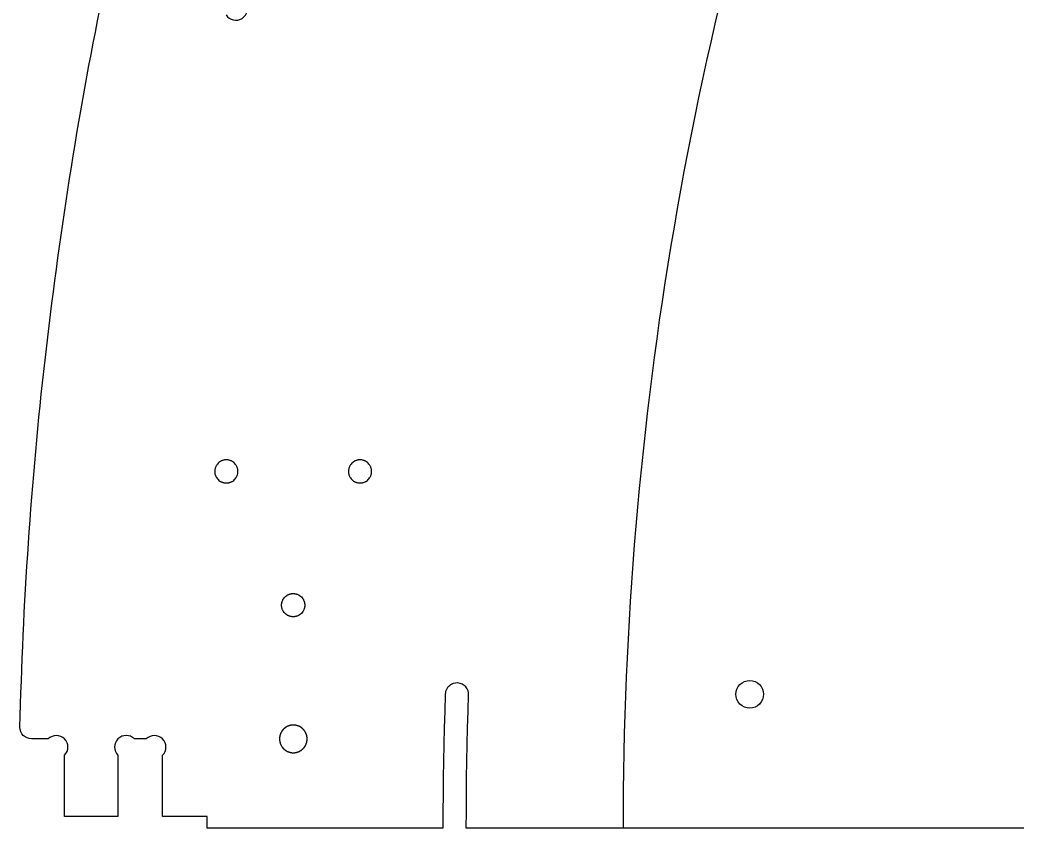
# Model space of a CAD drawing. Extents: x 2 to 157, y -41 to 47.
# Drawn here: x 1.72 to 12.91, y 0.61 to 9.67 of the extents above; entities that cross this region are included whole.
import ezdxf

# ---------------------------------------------------------------- set-up
doc = ezdxf.new("R2010")
doc.units = 0
doc.layers.add('CENTER_DOOR_OPTION', color=30, linetype='CONTINUOUS')
doc.layers.add('SOLID_ENDWALL', color=18, linetype='CONTINUOUS')

msp = doc.modelspace()

# ---------------------------------------------------------------- linework, layer by layer
at = {"layer": 'CENTER_DOOR_OPTION'}
for points in [[(4.033, 9.732, 1), (4.253, 9.871)], [(4.033, 9.732, 1), (4.253, 9.871)], [(9.565, 9.836), (9.517, 9.63), (9.47, 9.424), (9.424, 9.218), (9.379, 9.011), (9.335, 8.804), (9.292, 8.597), (9.25, 8.39), (9.21, 8.183), (9.17, 7.975), (9.132, 7.767), (9.095, 7.559), (9.059, 7.351), (9.024, 7.143), (8.99, 6.934), (8.957, 6.726), (8.925, 6.517), (8.894, 6.307), (8.865, 6.098), (8.836, 5.889), (8.809, 5.679), (8.783, 5.469), (8.758, 5.259), (8.734, 5.049), (8.711, 4.839), (8.689, 4.629), (8.668, 4.418), (8.649, 4.208), (8.63, 3.997), (8.613, 3.786), (8.597, 3.575), (8.581, 3.364), (8.567, 3.153), (8.555, 2.941), (8.543, 2.73), (8.532, 2.518), (8.523, 2.307), (8.514, 2.095), (8.507, 1.883), (8.501, 1.671), (8.496, 1.459), (8.492, 1.247), (8.489, 1.035), (8.487, 0.823), (8.487, 0.611), (6.728, 0.611), (6.729, 0.798), (6.73, 0.986), (6.732, 1.173), (6.735, 1.36), (6.739, 1.547), (6.743, 1.734), (6.749, 1.921), (6.755, 2.108), (6.755, 2.117), (6.754, 2.125), (6.753, 2.133), (6.751, 2.141), (6.749, 2.149), (6.746, 2.157), (6.742, 2.165), (6.737, 2.173, 0.414214), (6.559, 2.221), (6.551, 2.216), (6.544, 2.211), (6.537, 2.206), (6.531, 2.2), (6.525, 2.193), (6.519, 2.187), (6.515, 2.18), (6.51, 2.172), (6.506, 2.165), (6.503, 2.157), (6.5, 2.149), (6.497, 2.141), (6.496, 2.133), (6.494, 2.125), (6.493, 2.116), (6.493, 2.108), (6.487, 1.921), (6.481, 1.734), (6.477, 1.547), (6.473, 1.36), (6.47, 1.173), (6.468, 0.986), (6.467, 0.798), (6.467, 0.611), (3.821, 0.611), (3.821, 0.741), (3.321, 0.741), (3.321, 1.427, 1), (3.138, 1.611), (3.005, 1.611, 1), (2.821, 1.427), (2.821, 0.741), (2.221, 0.741), (2.221, 1.427, 1), (2.038, 1.611), (1.851, 1.611, -0.414214), (1.721, 1.741), (1.725, 1.87), (1.728, 1.999), (1.732, 2.129), (1.737, 2.258), (1.741, 2.387), (1.746, 2.517), (1.752, 2.646), (1.758, 2.775), (1.764, 2.904), (1.77, 3.033), (1.777, 3.162), (1.784, 3.291), (1.792, 3.42), (1.8, 3.549), (1.808, 3.678), (1.817, 3.806), (1.826, 3.935), (1.835, 4.064), (1.845, 4.192), (1.855, 4.321), (1.865, 4.449), (1.876, 4.578), (1.887, 4.706), (1.899, 4.835), (1.91, 4.963), (1.923, 5.091), (1.935, 5.219), (1.948, 5.348), (1.961, 5.476), (1.975, 5.604), (1.989, 5.732), (2.003, 5.859), (2.018, 5.987), (2.033, 6.115), (2.048, 6.243), (2.063, 6.37), (2.079, 6.498), (2.096, 6.626), (2.113, 6.753), (2.13, 6.88), (2.147, 7.008), (2.165, 7.135), (2.183, 7.262), (2.201, 7.389), (2.22, 7.516), (2.239, 7.643), (2.259, 7.77), (2.278, 7.897), (2.299, 8.024), (2.319, 8.151), (2.34, 8.277), (2.361, 8.404), (2.383, 8.53), (2.405, 8.657), (2.427, 8.783), (2.45, 8.909), (2.472, 9.036), (2.496, 9.162), (2.519, 9.288), (2.543, 9.414), (2.568, 9.539), (2.592, 9.665), (2.617, 9.791)], [(9.565, 9.836), (9.517, 9.63), (9.47, 9.424), (9.424, 9.218), (9.379, 9.011), (9.335, 8.804), (9.292, 8.597), (9.25, 8.39), (9.21, 8.183), (9.17, 7.975), (9.132, 7.767), (9.095, 7.559), (9.059, 7.351), (9.024, 7.143), (8.99, 6.934), (8.957, 6.726), (8.925, 6.517), (8.894, 6.307), (8.865, 6.098), (8.836, 5.889), (8.809, 5.679), (8.783, 5.469), (8.758, 5.259), (8.734, 5.049), (8.711, 4.839), (8.689, 4.629), (8.668, 4.418), (8.649, 4.208), (8.63, 3.997), (8.613, 3.786), (8.597, 3.575), (8.581, 3.364), (8.567, 3.153), (8.555, 2.941), (8.543, 2.73), (8.532, 2.518), (8.523, 2.307), (8.514, 2.095), (8.507, 1.883), (8.501, 1.671), (8.496, 1.459), (8.492, 1.247), (8.489, 1.035), (8.487, 0.823), (8.487, 0.611), (6.728, 0.611), (6.729, 0.798), (6.73, 0.986), (6.732, 1.173), (6.735, 1.36), (6.739, 1.547), (6.743, 1.734), (6.749, 1.921), (6.755, 2.108), (6.755, 2.117), (6.754, 2.125), (6.753, 2.133), (6.751, 2.141), (6.749, 2.149), (6.746, 2.157), (6.742, 2.165), (6.737, 2.173, 0.414214), (6.559, 2.221), (6.551, 2.216), (6.544, 2.211), (6.537, 2.206), (6.531, 2.2), (6.525, 2.193), (6.519, 2.187), (6.515, 2.18), (6.51, 2.172), (6.506, 2.165), (6.503, 2.157), (6.5, 2.149), (6.497, 2.141), (6.496, 2.133), (6.494, 2.125), (6.493, 2.116), (6.493, 2.108), (6.487, 1.921), (6.481, 1.734), (6.477, 1.547), (6.473, 1.36), (6.47, 1.173), (6.468, 0.986), (6.467, 0.798), (6.467, 0.611), (3.821, 0.611), (3.821, 0.741), (3.321, 0.741), (3.321, 1.427, 1), (3.138, 1.611), (3.005, 1.611, 1), (2.821, 1.427), (2.821, 0.741), (2.221, 0.741), (2.221, 1.427, 1), (2.038, 1.611), (1.851, 1.611, -0.414214), (1.721, 1.741), (1.725, 1.87), (1.728, 1.999), (1.732, 2.129), (1.737, 2.258), (1.741, 2.387), (1.746, 2.517), (1.752, 2.646), (1.758, 2.775), (1.764, 2.904), (1.77, 3.033), (1.777, 3.162), (1.784, 3.291), (1.792, 3.42), (1.8, 3.549), (1.808, 3.678), (1.817, 3.806), (1.826, 3.935), (1.835, 4.064), (1.845, 4.192), (1.855, 4.321), (1.865, 4.449), (1.876, 4.578), (1.887, 4.706), (1.899, 4.835), (1.91, 4.963), (1.923, 5.091), (1.935, 5.219), (1.948, 5.348), (1.961, 5.476), (1.975, 5.604), (1.989, 5.732), (2.003, 5.859), (2.018, 5.987), (2.033, 6.115), (2.048, 6.243), (2.063, 6.37), (2.079, 6.498), (2.096, 6.626), (2.113, 6.753), (2.13, 6.88), (2.147, 7.008), (2.165, 7.135), (2.183, 7.262), (2.201, 7.389), (2.22, 7.516), (2.239, 7.643), (2.259, 7.77), (2.278, 7.897), (2.299, 8.024), (2.319, 8.151), (2.34, 8.277), (2.361, 8.404), (2.383, 8.53), (2.405, 8.657), (2.427, 8.783), (2.45, 8.909), (2.472, 9.036), (2.496, 9.162), (2.519, 9.288), (2.543, 9.414), (2.568, 9.539), (2.592, 9.665), (2.617, 9.791)]]:
    msp.add_lwpolyline(points, format="xyb", dxfattribs=at)
for points in [[(3.906, 4.611), (3.907, 4.604), (3.907, 4.597), (3.908, 4.591), (3.909, 4.584), (3.911, 4.578), (3.912, 4.572), (3.914, 4.566), (3.917, 4.56), (3.919, 4.554), (3.922, 4.549), (3.925, 4.543), (3.929, 4.538), (3.936, 4.528), (3.945, 4.519), (3.954, 4.51), (3.964, 4.503), (3.969, 4.499), (3.974, 4.496), (3.98, 4.493), (3.986, 4.491), (3.992, 4.489), (3.998, 4.486), (4.004, 4.485), (4.01, 4.483), (4.017, 4.482), (4.023, 4.481), (4.03, 4.481), (4.036, 4.481), (4.043, 4.481), (4.05, 4.481), (4.056, 4.482), (4.063, 4.483), (4.069, 4.485), (4.075, 4.486), (4.081, 4.489), (4.087, 4.491), (4.093, 4.493), (4.098, 4.496), (4.104, 4.499), (4.109, 4.503), (4.119, 4.51), (4.128, 4.519), (4.137, 4.528), (4.144, 4.538), (4.148, 4.543), (4.151, 4.549), (4.154, 4.554), (4.156, 4.56), (4.159, 4.566), (4.161, 4.572), (4.162, 4.578), (4.164, 4.584), (4.165, 4.591), (4.166, 4.597), (4.166, 4.604), (4.166, 4.611), (4.166, 4.617), (4.166, 4.624), (4.165, 4.63), (4.164, 4.637), (4.162, 4.643), (4.161, 4.649), (4.159, 4.655), (4.156, 4.661), (4.154, 4.667), (4.151, 4.673), (4.148, 4.678), (4.144, 4.683), (4.137, 4.693), (4.128, 4.703), (4.119, 4.711), (4.109, 4.718), (4.104, 4.722), (4.098, 4.725), (4.093, 4.728), (4.087, 4.73), (4.081, 4.733), (4.075, 4.735), (4.069, 4.737), (4.063, 4.738), (4.056, 4.739), (4.05, 4.74), (4.043, 4.74), (4.036, 4.741), (4.03, 4.74), (4.023, 4.74), (4.017, 4.739), (4.01, 4.738), (4.004, 4.737), (3.998, 4.735), (3.992, 4.733), (3.986, 4.73), (3.98, 4.728), (3.974, 4.725), (3.969, 4.722), (3.964, 4.718), (3.954, 4.711), (3.945, 4.703), (3.936, 4.693), (3.929, 4.683), (3.925, 4.678), (3.922, 4.673), (3.919, 4.667), (3.917, 4.661), (3.914, 4.655), (3.912, 4.649), (3.911, 4.643), (3.909, 4.637), (3.908, 4.63), (3.907, 4.624), (3.907, 4.617)], [(5.406, 4.611), (5.407, 4.604), (5.407, 4.597), (5.408, 4.591), (5.409, 4.584), (5.411, 4.578), (5.412, 4.572), (5.414, 4.566), (5.417, 4.56), (5.419, 4.554), (5.422, 4.549), (5.425, 4.543), (5.429, 4.538), (5.436, 4.528), (5.445, 4.519), (5.454, 4.51), (5.464, 4.503), (5.469, 4.499), (5.474, 4.496), (5.48, 4.493), (5.486, 4.491), (5.492, 4.489), (5.498, 4.486), (5.504, 4.485), (5.51, 4.483), (5.517, 4.482), (5.523, 4.481), (5.53, 4.481), (5.536, 4.481), (5.543, 4.481), (5.55, 4.481), (5.556, 4.482), (5.563, 4.483), (5.569, 4.485), (5.575, 4.486), (5.581, 4.489), (5.587, 4.491), (5.593, 4.493), (5.598, 4.496), (5.604, 4.499), (5.609, 4.503), (5.619, 4.51), (5.628, 4.519), (5.637, 4.528), (5.644, 4.538), (5.648, 4.543), (5.651, 4.549), (5.654, 4.554), (5.656, 4.56), (5.659, 4.566), (5.661, 4.572), (5.662, 4.578), (5.664, 4.584), (5.665, 4.591), (5.666, 4.597), (5.666, 4.604), (5.666, 4.611), (5.666, 4.617), (5.666, 4.624), (5.665, 4.63), (5.664, 4.637), (5.662, 4.643), (5.661, 4.649), (5.659, 4.655), (5.656, 4.661), (5.654, 4.667), (5.651, 4.673), (5.648, 4.678), (5.644, 4.683), (5.637, 4.693), (5.628, 4.703), (5.619, 4.711), (5.609, 4.718), (5.604, 4.722), (5.598, 4.725), (5.593, 4.728), (5.587, 4.73), (5.581, 4.733), (5.575, 4.735), (5.569, 4.737), (5.563, 4.738), (5.556, 4.739), (5.55, 4.74), (5.543, 4.74), (5.536, 4.741), (5.53, 4.74), (5.523, 4.74), (5.517, 4.739), (5.51, 4.738), (5.504, 4.737), (5.498, 4.735), (5.492, 4.733), (5.486, 4.73), (5.48, 4.728), (5.474, 4.725), (5.469, 4.722), (5.464, 4.718), (5.454, 4.711), (5.445, 4.703), (5.436, 4.693), (5.429, 4.683), (5.425, 4.678), (5.422, 4.673), (5.419, 4.667), (5.417, 4.661), (5.414, 4.655), (5.412, 4.649), (5.411, 4.643), (5.409, 4.637), (5.408, 4.63), (5.407, 4.624), (5.407, 4.617)], [(4.656, 3.111), (4.657, 3.117), (4.657, 3.124), (4.658, 3.13), (4.659, 3.137), (4.661, 3.143), (4.662, 3.149), (4.664, 3.155), (4.667, 3.161), (4.669, 3.167), (4.672, 3.173), (4.675, 3.178), (4.679, 3.183), (4.686, 3.193), (4.695, 3.203), (4.704, 3.211), (4.714, 3.218), (4.719, 3.222), (4.724, 3.225), (4.73, 3.228), (4.736, 3.23), (4.742, 3.233), (4.748, 3.235), (4.754, 3.237), (4.76, 3.238), (4.767, 3.239), (4.773, 3.24), (4.78, 3.24), (4.786, 3.241), (4.793, 3.24), (4.8, 3.24), (4.806, 3.239), (4.813, 3.238), (4.819, 3.237), (4.825, 3.235), (4.831, 3.233), (4.837, 3.23), (4.843, 3.228), (4.848, 3.225), (4.854, 3.222), (4.859, 3.218), (4.869, 3.211), (4.878, 3.203), (4.887, 3.193), (4.894, 3.183), (4.898, 3.178), (4.901, 3.173), (4.904, 3.167), (4.906, 3.161), (4.909, 3.155), (4.911, 3.149), (4.912, 3.143), (4.914, 3.137), (4.915, 3.13), (4.916, 3.124), (4.916, 3.117), (4.916, 3.111), (4.916, 3.104), (4.916, 3.097), (4.915, 3.091), (4.914, 3.084), (4.912, 3.078), (4.911, 3.072), (4.909, 3.066), (4.906, 3.06), (4.904, 3.054), (4.901, 3.049), (4.898, 3.043), (4.894, 3.038), (4.887, 3.028), (4.878, 3.019), (4.869, 3.01), (4.859, 3.003), (4.854, 2.999), (4.848, 2.996), (4.843, 2.993), (4.837, 2.991), (4.831, 2.989), (4.825, 2.986), (4.819, 2.985), (4.813, 2.983), (4.806, 2.982), (4.8, 2.981), (4.793, 2.981), (4.786, 2.981), (4.78, 2.981), (4.773, 2.981), (4.767, 2.982), (4.76, 2.983), (4.754, 2.985), (4.748, 2.986), (4.742, 2.989), (4.736, 2.991), (4.73, 2.993), (4.724, 2.996), (4.719, 2.999), (4.714, 3.003), (4.704, 3.01), (4.695, 3.019), (4.686, 3.028), (4.679, 3.038), (4.675, 3.043), (4.672, 3.049), (4.669, 3.054), (4.667, 3.06), (4.664, 3.066), (4.662, 3.072), (4.661, 3.078), (4.659, 3.084), (4.658, 3.091), (4.657, 3.097), (4.657, 3.104)], [(4.788, 1.456), (4.79, 1.456), (4.791, 1.456), (4.793, 1.456), (4.795, 1.456), (4.797, 1.456), (4.798, 1.456), (4.8, 1.456), (4.802, 1.456), (4.804, 1.456), (4.806, 1.457), (4.807, 1.457), (4.809, 1.457), (4.811, 1.457), (4.813, 1.458), (4.814, 1.458), (4.816, 1.458), (4.818, 1.459), (4.82, 1.459), (4.822, 1.459), (4.823, 1.46), (4.825, 1.46), (4.827, 1.461), (4.829, 1.461), (4.831, 1.462), (4.832, 1.462), (4.834, 1.463), (4.836, 1.463), (4.838, 1.464), (4.84, 1.465), (4.842, 1.465), (4.843, 1.466), (4.845, 1.467), (4.847, 1.467), (4.849, 1.468), (4.85, 1.469), (4.852, 1.47), (4.854, 1.47), (4.855, 1.471), (4.856, 1.471), (4.857, 1.472), (4.857, 1.472), (4.858, 1.473), (4.859, 1.473), (4.86, 1.473), (4.861, 1.474), (4.862, 1.474), (4.863, 1.475), (4.864, 1.475), (4.864, 1.476), (4.865, 1.476), (4.866, 1.477), (4.867, 1.477), (4.868, 1.478), (4.869, 1.478), (4.87, 1.479), (4.87, 1.479), (4.871, 1.48), (4.872, 1.48), (4.873, 1.481), (4.874, 1.482), (4.875, 1.482), (4.875, 1.483), (4.876, 1.483), (4.877, 1.484), (4.878, 1.484), (4.879, 1.485), (4.879, 1.485), (4.88, 1.486), (4.881, 1.487), (4.882, 1.487), (4.883, 1.488), (4.883, 1.488), (4.884, 1.489), (4.885, 1.49), (4.886, 1.49), (4.887, 1.491), (4.887, 1.492), (4.888, 1.492), (4.889, 1.493), (4.89, 1.494), (4.89, 1.494), (4.891, 1.495), (4.892, 1.496), (4.893, 1.496), (4.893, 1.497), (4.894, 1.498), (4.895, 1.498), (4.895, 1.499), (4.896, 1.5), (4.897, 1.5), (4.898, 1.501), (4.898, 1.502), (4.899, 1.503), (4.9, 1.503), (4.9, 1.504), (4.901, 1.505), (4.902, 1.505), (4.902, 1.506), (4.903, 1.507), (4.904, 1.508), (4.904, 1.508), (4.905, 1.509), (4.906, 1.51), (4.906, 1.511), (4.907, 1.511), (4.908, 1.512), (4.908, 1.513), (4.909, 1.514), (4.91, 1.515), (4.91, 1.515), (4.911, 1.516), (4.911, 1.517), (4.912, 1.518), (4.913, 1.519), (4.913, 1.519), (4.914, 1.52), (4.914, 1.521), (4.915, 1.522), (4.916, 1.523), (4.916, 1.523), (4.917, 1.524), (4.917, 1.525), (4.918, 1.526), (4.918, 1.527), (4.919, 1.528), (4.919, 1.528), (4.92, 1.529), (4.92, 1.53), (4.921, 1.531), (4.921, 1.532), (4.922, 1.533), (4.922, 1.533), (4.923, 1.534), (4.923, 1.535), (4.924, 1.536), (4.924, 1.537), (4.925, 1.538), (4.925, 1.539), (4.926, 1.54), (4.926, 1.54), (4.927, 1.541), (4.927, 1.542), (4.927, 1.543), (4.928, 1.544), (4.928, 1.545), (4.929, 1.547), (4.93, 1.548), (4.931, 1.55), (4.931, 1.552), (4.932, 1.554), (4.933, 1.555), (4.934, 1.557), (4.934, 1.559), (4.935, 1.561), (4.935, 1.563), (4.936, 1.564), (4.937, 1.566), (4.937, 1.568), (4.938, 1.57), (4.938, 1.572), (4.938, 1.573), (4.939, 1.575), (4.939, 1.577), (4.94, 1.579), (4.94, 1.581), (4.94, 1.582), (4.941, 1.584), (4.941, 1.586), (4.941, 1.588), (4.942, 1.59), (4.942, 1.591), (4.942, 1.593), (4.942, 1.595), (4.942, 1.597), (4.943, 1.599), (4.943, 1.6), (4.943, 1.602), (4.943, 1.604), (4.943, 1.606), (4.943, 1.607), (4.943, 1.609), (4.943, 1.611), (4.943, 1.612), (4.943, 1.614), (4.943, 1.616), (4.943, 1.618), (4.943, 1.619), (4.943, 1.621), (4.943, 1.623), (4.942, 1.625), (4.942, 1.626), (4.942, 1.628), (4.942, 1.63), (4.942, 1.632), (4.941, 1.634), (4.941, 1.635), (4.941, 1.637), (4.94, 1.639), (4.94, 1.641), (4.94, 1.643), (4.939, 1.644), (4.939, 1.646), (4.938, 1.648), (4.938, 1.65), (4.938, 1.652), (4.937, 1.653), (4.937, 1.655), (4.936, 1.657), (4.935, 1.659), (4.935, 1.661), (4.934, 1.662), (4.934, 1.664), (4.933, 1.666), (4.932, 1.668), (4.931, 1.67), (4.931, 1.671), (4.93, 1.673), (4.929, 1.675), (4.928, 1.677), (4.928, 1.678), (4.927, 1.678), (4.927, 1.679), (4.927, 1.68), (4.926, 1.681), (4.926, 1.682), (4.925, 1.683), (4.925, 1.684), (4.924, 1.684), (4.924, 1.685), (4.923, 1.686), (4.923, 1.687), (4.922, 1.688), (4.922, 1.689), (4.921, 1.69), (4.921, 1.69), (4.92, 1.691), (4.92, 1.692), (4.919, 1.693), (4.919, 1.694), (4.918, 1.695), (4.918, 1.696), (4.917, 1.696), (4.917, 1.697), (4.916, 1.698), (4.916, 1.699), (4.915, 1.7), (4.914, 1.7), (4.914, 1.701), (4.913, 1.702), (4.913, 1.703), (4.912, 1.704), (4.911, 1.704), (4.911, 1.705), (4.91, 1.706), (4.91, 1.707), (4.909, 1.708), (4.908, 1.708), (4.908, 1.709), (4.907, 1.71), (4.906, 1.711), (4.906, 1.711), (4.905, 1.712), (4.904, 1.713), (4.904, 1.714), (4.903, 1.714), (4.902, 1.715), (4.902, 1.716), (4.901, 1.717), (4.9, 1.717), (4.9, 1.718), (4.899, 1.719), (4.898, 1.72), (4.898, 1.72), (4.897, 1.721), (4.896, 1.722), (4.895, 1.722), (4.895, 1.723), (4.894, 1.724), (4.893, 1.724), (4.893, 1.725), (4.892, 1.726), (4.891, 1.726), (4.89, 1.727), (4.89, 1.728), (4.889, 1.728), (4.888, 1.729), (4.887, 1.73), (4.887, 1.73), (4.886, 1.731), (4.885, 1.732), (4.884, 1.732), (4.883, 1.733), (4.883, 1.734), (4.882, 1.734), (4.881, 1.735), (4.88, 1.735), (4.879, 1.736), (4.879, 1.736), (4.878, 1.737), (4.877, 1.738), (4.876, 1.738), (4.875, 1.739), (4.875, 1.739), (4.874, 1.74), (4.873, 1.74), (4.872, 1.741), (4.871, 1.742), (4.87, 1.742), (4.87, 1.743), (4.869, 1.743), (4.868, 1.744), (4.867, 1.744), (4.866, 1.745), (4.865, 1.745), (4.864, 1.746), (4.864, 1.746), (4.863, 1.747), (4.862, 1.747), (4.861, 1.747), (4.86, 1.748), (4.859, 1.748), (4.858, 1.749), (4.857, 1.749), (4.857, 1.75), (4.856, 1.75), (4.855, 1.751), (4.854, 1.751), (4.852, 1.752), (4.85, 1.753), (4.849, 1.753), (4.847, 1.754), (4.845, 1.755), (4.843, 1.756), (4.842, 1.756), (4.84, 1.757), (4.838, 1.757), (4.836, 1.758), (4.834, 1.759), (4.832, 1.759), (4.831, 1.76), (4.829, 1.76), (4.827, 1.761), (4.825, 1.761), (4.823, 1.762), (4.822, 1.762), (4.82, 1.762), (4.818, 1.763), (4.816, 1.763), (4.814, 1.763), (4.813, 1.764), (4.811, 1.764), (4.809, 1.764), (4.807, 1.765), (4.806, 1.765), (4.804, 1.765), (4.802, 1.765), (4.8, 1.765), (4.798, 1.765), (4.797, 1.765), (4.795, 1.766), (4.793, 1.766), (4.791, 1.766), (4.79, 1.766), (4.788, 1.766), (4.786, 1.766), (4.785, 1.766), (4.783, 1.766), (4.781, 1.766), (4.779, 1.765), (4.778, 1.765), (4.776, 1.765), (4.774, 1.765), (4.772, 1.765), (4.771, 1.765), (4.769, 1.765), (4.767, 1.764), (4.765, 1.764), (4.763, 1.764), (4.762, 1.763), (4.76, 1.763), (4.758, 1.763), (4.756, 1.762), (4.754, 1.762), (4.753, 1.762), (4.751, 1.761), (4.749, 1.761), (4.747, 1.76), (4.745, 1.76), (4.744, 1.759), (4.742, 1.759), (4.74, 1.758), (4.738, 1.757), (4.736, 1.757), (4.735, 1.756), (4.733, 1.756), (4.731, 1.755), (4.729, 1.754), (4.727, 1.753), (4.726, 1.753), (4.724, 1.752), (4.722, 1.751), (4.721, 1.751), (4.72, 1.75), (4.719, 1.75), (4.719, 1.749), (4.718, 1.749), (4.717, 1.748), (4.716, 1.748), (4.715, 1.747), (4.714, 1.747), (4.713, 1.747), (4.713, 1.746), (4.712, 1.746), (4.711, 1.745), (4.71, 1.745), (4.709, 1.744), (4.708, 1.744), (4.707, 1.743), (4.707, 1.743), (4.706, 1.742), (4.705, 1.742), (4.704, 1.741), (4.703, 1.74), (4.702, 1.74), (4.702, 1.739), (4.701, 1.739), (4.7, 1.738), (4.699, 1.738), (4.698, 1.737), (4.697, 1.736), (4.697, 1.736), (4.696, 1.735), (4.695, 1.735), (4.694, 1.734), (4.693, 1.734), (4.693, 1.733), (4.692, 1.732), (4.691, 1.732), (4.69, 1.731), (4.69, 1.73), (4.689, 1.73), (4.688, 1.729), (4.687, 1.728), (4.686, 1.728), (4.686, 1.727), (4.685, 1.726), (4.684, 1.726), (4.684, 1.725), (4.683, 1.724), (4.682, 1.724), (4.681, 1.723), (4.681, 1.722), (4.68, 1.722), (4.679, 1.721), (4.678, 1.72), (4.678, 1.72), (4.677, 1.719), (4.676, 1.718), (4.676, 1.717), (4.675, 1.717), (4.674, 1.716), (4.674, 1.715), (4.673, 1.714), (4.672, 1.714), (4.672, 1.713), (4.671, 1.712), (4.67, 1.711), (4.67, 1.711), (4.669, 1.71), (4.668, 1.709), (4.668, 1.708), (4.667, 1.708), (4.666, 1.707), (4.666, 1.706), (4.665, 1.705), (4.665, 1.704), (4.664, 1.704), (4.663, 1.703), (4.663, 1.702), (4.662, 1.701), (4.662, 1.7), (4.661, 1.7), (4.661, 1.699), (4.66, 1.698), (4.659, 1.697), (4.659, 1.696), (4.658, 1.696), (4.658, 1.695), (4.657, 1.694), (4.657, 1.693), (4.656, 1.692), (4.656, 1.691), (4.655, 1.69), (4.655, 1.69), (4.654, 1.689), (4.654, 1.688), (4.653, 1.687), (4.653, 1.686), (4.652, 1.685), (4.652, 1.684), (4.651, 1.684), (4.651, 1.683), (4.65, 1.682), (4.65, 1.681), (4.649, 1.68), (4.649, 1.679), (4.649, 1.678), (4.648, 1.678), (4.648, 1.677), (4.647, 1.675), (4.646, 1.673), (4.645, 1.671), (4.645, 1.67), (4.644, 1.668), (4.643, 1.666), (4.643, 1.664), (4.642, 1.662), (4.641, 1.661), (4.641, 1.659), (4.64, 1.657), (4.64, 1.655), (4.639, 1.653), (4.639, 1.652), (4.638, 1.65), (4.638, 1.648), (4.637, 1.646), (4.637, 1.644), (4.636, 1.643), (4.636, 1.641), (4.636, 1.639), (4.635, 1.637), (4.635, 1.635), (4.635, 1.634), (4.634, 1.632), (4.634, 1.63), (4.634, 1.628), (4.634, 1.626), (4.634, 1.625), (4.634, 1.623), (4.633, 1.621), (4.633, 1.619), (4.633, 1.618), (4.633, 1.616), (4.633, 1.614), (4.633, 1.612), (4.633, 1.611), (4.633, 1.609), (4.633, 1.607), (4.633, 1.606), (4.633, 1.604), (4.633, 1.602), (4.633, 1.6), (4.634, 1.599), (4.634, 1.597), (4.634, 1.595), (4.634, 1.593), (4.634, 1.591), (4.634, 1.59), (4.635, 1.588), (4.635, 1.586), (4.635, 1.584), (4.636, 1.582), (4.636, 1.581), (4.636, 1.579), (4.637, 1.577), (4.637, 1.575), (4.638, 1.573), (4.638, 1.572), (4.639, 1.57), (4.639, 1.568), (4.64, 1.566), (4.64, 1.564), (4.641, 1.563), (4.641, 1.561), (4.642, 1.559), (4.643, 1.557), (4.643, 1.555), (4.644, 1.554), (4.645, 1.552), (4.645, 1.55), (4.646, 1.548), (4.647, 1.547), (4.648, 1.545), (4.648, 1.544), (4.649, 1.543), (4.649, 1.542), (4.649, 1.541), (4.65, 1.54), (4.65, 1.54), (4.651, 1.539), (4.651, 1.538), (4.652, 1.537), (4.652, 1.536), (4.653, 1.535), (4.653, 1.534), (4.654, 1.533), (4.654, 1.533), (4.655, 1.532), (4.655, 1.531), (4.656, 1.53), (4.656, 1.529), (4.657, 1.528), (4.657, 1.528), (4.658, 1.527), (4.658, 1.526), (4.659, 1.525), (4.659, 1.524), (4.66, 1.523), (4.661, 1.523), (4.661, 1.522), (4.662, 1.521), (4.662, 1.52), (4.663, 1.519), (4.663, 1.519), (4.664, 1.518), (4.665, 1.517), (4.665, 1.516), (4.666, 1.515), (4.666, 1.515), (4.667, 1.514), (4.668, 1.513), (4.668, 1.512), (4.669, 1.511), (4.67, 1.511), (4.67, 1.51), (4.671, 1.509), (4.672, 1.508), (4.672, 1.508), (4.673, 1.507), (4.674, 1.506), (4.674, 1.505), (4.675, 1.505), (4.676, 1.504), (4.676, 1.503), (4.677, 1.503), (4.678, 1.502), (4.678, 1.501), (4.679, 1.5), (4.68, 1.5), (4.681, 1.499), (4.681, 1.498), (4.682, 1.498), (4.683, 1.497), (4.684, 1.496), (4.684, 1.496), (4.685, 1.495), (4.686, 1.494), (4.686, 1.494), (4.687, 1.493), (4.688, 1.492), (4.689, 1.492), (4.69, 1.491), (4.69, 1.49), (4.691, 1.49), (4.692, 1.489), (4.693, 1.488), (4.693, 1.488), (4.694, 1.487), (4.695, 1.487), (4.696, 1.486), (4.697, 1.485), (4.697, 1.485), (4.698, 1.484), (4.699, 1.484), (4.7, 1.483), (4.701, 1.483), (4.702, 1.482), (4.702, 1.482), (4.703, 1.481), (4.704, 1.48), (4.705, 1.48), (4.706, 1.479), (4.707, 1.479), (4.707, 1.478), (4.708, 1.478), (4.709, 1.477), (4.71, 1.477), (4.711, 1.476), (4.712, 1.476), (4.713, 1.475), (4.713, 1.475), (4.714, 1.474), (4.715, 1.474), (4.716, 1.473), (4.717, 1.473), (4.718, 1.473), (4.719, 1.472), (4.719, 1.472), (4.72, 1.471), (4.721, 1.471), (4.722, 1.47), (4.724, 1.47), (4.726, 1.469), (4.727, 1.468), (4.729, 1.467), (4.731, 1.467), (4.733, 1.466), (4.735, 1.465), (4.736, 1.465), (4.738, 1.464), (4.74, 1.463), (4.742, 1.463), (4.744, 1.462), (4.745, 1.462), (4.747, 1.461), (4.749, 1.461), (4.751, 1.46), (4.753, 1.46), (4.754, 1.459), (4.756, 1.459), (4.758, 1.459), (4.76, 1.458), (4.762, 1.458), (4.763, 1.458), (4.765, 1.457), (4.767, 1.457), (4.769, 1.457), (4.771, 1.457), (4.772, 1.456), (4.774, 1.456), (4.776, 1.456), (4.778, 1.456), (4.779, 1.456), (4.781, 1.456), (4.783, 1.456), (4.785, 1.456), (4.786, 1.456)]]:
    msp.add_lwpolyline(points, close=True, dxfattribs=at)
at = {"layer": 'SOLID_ENDWALL'}
for points in [[(4.033, 9.732, 1), (4.253, 9.871)], [(85.786, 0.611), (8.487, 0.611), (6.728, 0.611), (6.729, 0.798), (6.73, 0.986), (6.732, 1.173), (6.735, 1.36), (6.739, 1.547), (6.743, 1.734), (6.749, 1.921), (6.755, 2.108), (6.755, 2.117), (6.754, 2.125), (6.753, 2.133), (6.751, 2.141), (6.749, 2.149), (6.746, 2.157), (6.742, 2.165), (6.737, 2.173, 0.414214), (6.559, 2.221), (6.551, 2.216), (6.544, 2.211), (6.537, 2.206), (6.531, 2.2), (6.525, 2.193), (6.519, 2.187), (6.515, 2.18), (6.51, 2.172), (6.506, 2.165), (6.503, 2.157), (6.5, 2.149), (6.497, 2.141), (6.496, 2.133), (6.494, 2.125), (6.493, 2.116), (6.493, 2.108), (6.487, 1.921), (6.481, 1.734), (6.477, 1.547), (6.473, 1.36), (6.47, 1.173), (6.468, 0.986), (6.467, 0.798), (6.467, 0.611), (3.821, 0.611), (3.821, 0.741), (3.321, 0.741), (3.321, 1.427, 1), (3.138, 1.611), (3.005, 1.611, 1), (2.821, 1.427), (2.821, 0.741), (2.221, 0.741), (2.221, 1.427, 1), (2.038, 1.611), (1.851, 1.611, -0.414214), (1.721, 1.741), (1.725, 1.87), (1.728, 1.999), (1.732, 2.129), (1.737, 2.258), (1.741, 2.387), (1.746, 2.517), (1.752, 2.646), (1.758, 2.775), (1.764, 2.904), (1.77, 3.033), (1.777, 3.162), (1.784, 3.291), (1.792, 3.42), (1.8, 3.549), (1.808, 3.678), (1.817, 3.806), (1.826, 3.935), (1.835, 4.064), (1.845, 4.192), (1.855, 4.321), (1.865, 4.449), (1.876, 4.578), (1.887, 4.706), (1.899, 4.835), (1.91, 4.963), (1.923, 5.091), (1.935, 5.219), (1.948, 5.348), (1.961, 5.476), (1.975, 5.604), (1.989, 5.732), (2.003, 5.859), (2.018, 5.987), (2.033, 6.115), (2.048, 6.243), (2.063, 6.37), (2.079, 6.498), (2.096, 6.626), (2.113, 6.753), (2.13, 6.88), (2.147, 7.008), (2.165, 7.135), (2.183, 7.262), (2.201, 7.389), (2.22, 7.516), (2.239, 7.643), (2.259, 7.77), (2.278, 7.897), (2.299, 8.024), (2.319, 8.151), (2.34, 8.277), (2.361, 8.404), (2.383, 8.53), (2.405, 8.657), (2.427, 8.783), (2.45, 8.909), (2.472, 9.036), (2.496, 9.162), (2.519, 9.288), (2.543, 9.414), (2.568, 9.539), (2.592, 9.665), (2.617, 9.791)]]:
    msp.add_lwpolyline(points, format="xyb", dxfattribs=at)
for points in [[(3.906, 4.611), (3.907, 4.604), (3.907, 4.597), (3.908, 4.591), (3.909, 4.584), (3.911, 4.578), (3.912, 4.572), (3.914, 4.566), (3.917, 4.56), (3.919, 4.554), (3.922, 4.549), (3.925, 4.543), (3.929, 4.538), (3.936, 4.528), (3.945, 4.519), (3.954, 4.51), (3.964, 4.503), (3.969, 4.499), (3.974, 4.496), (3.98, 4.493), (3.986, 4.491), (3.992, 4.489), (3.998, 4.486), (4.004, 4.485), (4.01, 4.483), (4.017, 4.482), (4.023, 4.481), (4.03, 4.481), (4.036, 4.481), (4.043, 4.481), (4.05, 4.481), (4.056, 4.482), (4.063, 4.483), (4.069, 4.485), (4.075, 4.486), (4.081, 4.489), (4.087, 4.491), (4.093, 4.493), (4.098, 4.496), (4.104, 4.499), (4.109, 4.503), (4.119, 4.51), (4.128, 4.519), (4.137, 4.528), (4.144, 4.538), (4.148, 4.543), (4.151, 4.549), (4.154, 4.554), (4.156, 4.56), (4.159, 4.566), (4.161, 4.572), (4.162, 4.578), (4.164, 4.584), (4.165, 4.591), (4.166, 4.597), (4.166, 4.604), (4.166, 4.611), (4.166, 4.617), (4.166, 4.624), (4.165, 4.63), (4.164, 4.637), (4.162, 4.643), (4.161, 4.649), (4.159, 4.655), (4.156, 4.661), (4.154, 4.667), (4.151, 4.673), (4.148, 4.678), (4.144, 4.683), (4.137, 4.693), (4.128, 4.703), (4.119, 4.711), (4.109, 4.718), (4.104, 4.722), (4.098, 4.725), (4.093, 4.728), (4.087, 4.73), (4.081, 4.733), (4.075, 4.735), (4.069, 4.737), (4.063, 4.738), (4.056, 4.739), (4.05, 4.74), (4.043, 4.74), (4.036, 4.741), (4.03, 4.74), (4.023, 4.74), (4.017, 4.739), (4.01, 4.738), (4.004, 4.737), (3.998, 4.735), (3.992, 4.733), (3.986, 4.73), (3.98, 4.728), (3.974, 4.725), (3.969, 4.722), (3.964, 4.718), (3.954, 4.711), (3.945, 4.703), (3.936, 4.693), (3.929, 4.683), (3.925, 4.678), (3.922, 4.673), (3.919, 4.667), (3.917, 4.661), (3.914, 4.655), (3.912, 4.649), (3.911, 4.643), (3.909, 4.637), (3.908, 4.63), (3.907, 4.624), (3.907, 4.617)], [(5.406, 4.611), (5.407, 4.604), (5.407, 4.597), (5.408, 4.591), (5.409, 4.584), (5.411, 4.578), (5.412, 4.572), (5.414, 4.566), (5.417, 4.56), (5.419, 4.554), (5.422, 4.549), (5.425, 4.543), (5.429, 4.538), (5.436, 4.528), (5.445, 4.519), (5.454, 4.51), (5.464, 4.503), (5.469, 4.499), (5.474, 4.496), (5.48, 4.493), (5.486, 4.491), (5.492, 4.489), (5.498, 4.486), (5.504, 4.485), (5.51, 4.483), (5.517, 4.482), (5.523, 4.481), (5.53, 4.481), (5.536, 4.481), (5.543, 4.481), (5.55, 4.481), (5.556, 4.482), (5.563, 4.483), (5.569, 4.485), (5.575, 4.486), (5.581, 4.489), (5.587, 4.491), (5.593, 4.493), (5.598, 4.496), (5.604, 4.499), (5.609, 4.503), (5.619, 4.51), (5.628, 4.519), (5.637, 4.528), (5.644, 4.538), (5.648, 4.543), (5.651, 4.549), (5.654, 4.554), (5.656, 4.56), (5.659, 4.566), (5.661, 4.572), (5.662, 4.578), (5.664, 4.584), (5.665, 4.591), (5.666, 4.597), (5.666, 4.604), (5.666, 4.611), (5.666, 4.617), (5.666, 4.624), (5.665, 4.63), (5.664, 4.637), (5.662, 4.643), (5.661, 4.649), (5.659, 4.655), (5.656, 4.661), (5.654, 4.667), (5.651, 4.673), (5.648, 4.678), (5.644, 4.683), (5.637, 4.693), (5.628, 4.703), (5.619, 4.711), (5.609, 4.718), (5.604, 4.722), (5.598, 4.725), (5.593, 4.728), (5.587, 4.73), (5.581, 4.733), (5.575, 4.735), (5.569, 4.737), (5.563, 4.738), (5.556, 4.739), (5.55, 4.74), (5.543, 4.74), (5.536, 4.741), (5.53, 4.74), (5.523, 4.74), (5.517, 4.739), (5.51, 4.738), (5.504, 4.737), (5.498, 4.735), (5.492, 4.733), (5.486, 4.73), (5.48, 4.728), (5.474, 4.725), (5.469, 4.722), (5.464, 4.718), (5.454, 4.711), (5.445, 4.703), (5.436, 4.693), (5.429, 4.683), (5.425, 4.678), (5.422, 4.673), (5.419, 4.667), (5.417, 4.661), (5.414, 4.655), (5.412, 4.649), (5.411, 4.643), (5.409, 4.637), (5.408, 4.63), (5.407, 4.624), (5.407, 4.617)], [(4.656, 3.111), (4.657, 3.117), (4.657, 3.124), (4.658, 3.13), (4.659, 3.137), (4.661, 3.143), (4.662, 3.149), (4.664, 3.155), (4.667, 3.161), (4.669, 3.167), (4.672, 3.173), (4.675, 3.178), (4.679, 3.183), (4.686, 3.193), (4.695, 3.203), (4.704, 3.211), (4.714, 3.218), (4.719, 3.222), (4.724, 3.225), (4.73, 3.228), (4.736, 3.23), (4.742, 3.233), (4.748, 3.235), (4.754, 3.237), (4.76, 3.238), (4.767, 3.239), (4.773, 3.24), (4.78, 3.24), (4.786, 3.241), (4.793, 3.24), (4.8, 3.24), (4.806, 3.239), (4.813, 3.238), (4.819, 3.237), (4.825, 3.235), (4.831, 3.233), (4.837, 3.23), (4.843, 3.228), (4.848, 3.225), (4.854, 3.222), (4.859, 3.218), (4.869, 3.211), (4.878, 3.203), (4.887, 3.193), (4.894, 3.183), (4.898, 3.178), (4.901, 3.173), (4.904, 3.167), (4.906, 3.161), (4.909, 3.155), (4.911, 3.149), (4.912, 3.143), (4.914, 3.137), (4.915, 3.13), (4.916, 3.124), (4.916, 3.117), (4.916, 3.111), (4.916, 3.104), (4.916, 3.097), (4.915, 3.091), (4.914, 3.084), (4.912, 3.078), (4.911, 3.072), (4.909, 3.066), (4.906, 3.06), (4.904, 3.054), (4.901, 3.049), (4.898, 3.043), (4.894, 3.038), (4.887, 3.028), (4.878, 3.019), (4.869, 3.01), (4.859, 3.003), (4.854, 2.999), (4.848, 2.996), (4.843, 2.993), (4.837, 2.991), (4.831, 2.989), (4.825, 2.986), (4.819, 2.985), (4.813, 2.983), (4.806, 2.982), (4.8, 2.981), (4.793, 2.981), (4.786, 2.981), (4.78, 2.981), (4.773, 2.981), (4.767, 2.982), (4.76, 2.983), (4.754, 2.985), (4.748, 2.986), (4.742, 2.989), (4.736, 2.991), (4.73, 2.993), (4.724, 2.996), (4.719, 2.999), (4.714, 3.003), (4.704, 3.01), (4.695, 3.019), (4.686, 3.028), (4.679, 3.038), (4.675, 3.043), (4.672, 3.049), (4.669, 3.054), (4.667, 3.06), (4.664, 3.066), (4.662, 3.072), (4.661, 3.078), (4.659, 3.084), (4.658, 3.091), (4.657, 3.097), (4.657, 3.104)], [(4.788, 1.456), (4.79, 1.456), (4.791, 1.456), (4.793, 1.456), (4.795, 1.456), (4.797, 1.456), (4.798, 1.456), (4.8, 1.456), (4.802, 1.456), (4.804, 1.456), (4.806, 1.457), (4.807, 1.457), (4.809, 1.457), (4.811, 1.457), (4.813, 1.458), (4.814, 1.458), (4.816, 1.458), (4.818, 1.459), (4.82, 1.459), (4.822, 1.459), (4.823, 1.46), (4.825, 1.46), (4.827, 1.461), (4.829, 1.461), (4.831, 1.462), (4.832, 1.462), (4.834, 1.463), (4.836, 1.463), (4.838, 1.464), (4.84, 1.465), (4.842, 1.465), (4.843, 1.466), (4.845, 1.467), (4.847, 1.467), (4.849, 1.468), (4.85, 1.469), (4.852, 1.47), (4.854, 1.47), (4.855, 1.471), (4.856, 1.471), (4.857, 1.472), (4.857, 1.472), (4.858, 1.473), (4.859, 1.473), (4.86, 1.473), (4.861, 1.474), (4.862, 1.474), (4.863, 1.475), (4.864, 1.475), (4.864, 1.476), (4.865, 1.476), (4.866, 1.477), (4.867, 1.477), (4.868, 1.478), (4.869, 1.478), (4.87, 1.479), (4.87, 1.479), (4.871, 1.48), (4.872, 1.48), (4.873, 1.481), (4.874, 1.482), (4.875, 1.482), (4.875, 1.483), (4.876, 1.483), (4.877, 1.484), (4.878, 1.484), (4.879, 1.485), (4.879, 1.485), (4.88, 1.486), (4.881, 1.487), (4.882, 1.487), (4.883, 1.488), (4.883, 1.488), (4.884, 1.489), (4.885, 1.49), (4.886, 1.49), (4.887, 1.491), (4.887, 1.492), (4.888, 1.492), (4.889, 1.493), (4.89, 1.494), (4.89, 1.494), (4.891, 1.495), (4.892, 1.496), (4.893, 1.496), (4.893, 1.497), (4.894, 1.498), (4.895, 1.498), (4.895, 1.499), (4.896, 1.5), (4.897, 1.5), (4.898, 1.501), (4.898, 1.502), (4.899, 1.503), (4.9, 1.503), (4.9, 1.504), (4.901, 1.505), (4.902, 1.505), (4.902, 1.506), (4.903, 1.507), (4.904, 1.508), (4.904, 1.508), (4.905, 1.509), (4.906, 1.51), (4.906, 1.511), (4.907, 1.511), (4.908, 1.512), (4.908, 1.513), (4.909, 1.514), (4.91, 1.515), (4.91, 1.515), (4.911, 1.516), (4.911, 1.517), (4.912, 1.518), (4.913, 1.519), (4.913, 1.519), (4.914, 1.52), (4.914, 1.521), (4.915, 1.522), (4.916, 1.523), (4.916, 1.523), (4.917, 1.524), (4.917, 1.525), (4.918, 1.526), (4.918, 1.527), (4.919, 1.528), (4.919, 1.528), (4.92, 1.529), (4.92, 1.53), (4.921, 1.531), (4.921, 1.532), (4.922, 1.533), (4.922, 1.533), (4.923, 1.534), (4.923, 1.535), (4.924, 1.536), (4.924, 1.537), (4.925, 1.538), (4.925, 1.539), (4.926, 1.54), (4.926, 1.54), (4.927, 1.541), (4.927, 1.542), (4.927, 1.543), (4.928, 1.544), (4.928, 1.545), (4.929, 1.547), (4.93, 1.548), (4.931, 1.55), (4.931, 1.552), (4.932, 1.554), (4.933, 1.555), (4.934, 1.557), (4.934, 1.559), (4.935, 1.561), (4.935, 1.563), (4.936, 1.564), (4.937, 1.566), (4.937, 1.568), (4.938, 1.57), (4.938, 1.572), (4.938, 1.573), (4.939, 1.575), (4.939, 1.577), (4.94, 1.579), (4.94, 1.581), (4.94, 1.582), (4.941, 1.584), (4.941, 1.586), (4.941, 1.588), (4.942, 1.59), (4.942, 1.591), (4.942, 1.593), (4.942, 1.595), (4.942, 1.597), (4.943, 1.599), (4.943, 1.6), (4.943, 1.602), (4.943, 1.604), (4.943, 1.606), (4.943, 1.607), (4.943, 1.609), (4.943, 1.611), (4.943, 1.612), (4.943, 1.614), (4.943, 1.616), (4.943, 1.618), (4.943, 1.619), (4.943, 1.621), (4.943, 1.623), (4.942, 1.625), (4.942, 1.626), (4.942, 1.628), (4.942, 1.63), (4.942, 1.632), (4.941, 1.634), (4.941, 1.635), (4.941, 1.637), (4.94, 1.639), (4.94, 1.641), (4.94, 1.643), (4.939, 1.644), (4.939, 1.646), (4.938, 1.648), (4.938, 1.65), (4.938, 1.652), (4.937, 1.653), (4.937, 1.655), (4.936, 1.657), (4.935, 1.659), (4.935, 1.661), (4.934, 1.662), (4.934, 1.664), (4.933, 1.666), (4.932, 1.668), (4.931, 1.67), (4.931, 1.671), (4.93, 1.673), (4.929, 1.675), (4.928, 1.677), (4.928, 1.678), (4.927, 1.678), (4.927, 1.679), (4.927, 1.68), (4.926, 1.681), (4.926, 1.682), (4.925, 1.683), (4.925, 1.684), (4.924, 1.684), (4.924, 1.685), (4.923, 1.686), (4.923, 1.687), (4.922, 1.688), (4.922, 1.689), (4.921, 1.69), (4.921, 1.69), (4.92, 1.691), (4.92, 1.692), (4.919, 1.693), (4.919, 1.694), (4.918, 1.695), (4.918, 1.696), (4.917, 1.696), (4.917, 1.697), (4.916, 1.698), (4.916, 1.699), (4.915, 1.7), (4.914, 1.7), (4.914, 1.701), (4.913, 1.702), (4.913, 1.703), (4.912, 1.704), (4.911, 1.704), (4.911, 1.705), (4.91, 1.706), (4.91, 1.707), (4.909, 1.708), (4.908, 1.708), (4.908, 1.709), (4.907, 1.71), (4.906, 1.711), (4.906, 1.711), (4.905, 1.712), (4.904, 1.713), (4.904, 1.714), (4.903, 1.714), (4.902, 1.715), (4.902, 1.716), (4.901, 1.717), (4.9, 1.717), (4.9, 1.718), (4.899, 1.719), (4.898, 1.72), (4.898, 1.72), (4.897, 1.721), (4.896, 1.722), (4.895, 1.722), (4.895, 1.723), (4.894, 1.724), (4.893, 1.724), (4.893, 1.725), (4.892, 1.726), (4.891, 1.726), (4.89, 1.727), (4.89, 1.728), (4.889, 1.728), (4.888, 1.729), (4.887, 1.73), (4.887, 1.73), (4.886, 1.731), (4.885, 1.732), (4.884, 1.732), (4.883, 1.733), (4.883, 1.734), (4.882, 1.734), (4.881, 1.735), (4.88, 1.735), (4.879, 1.736), (4.879, 1.736), (4.878, 1.737), (4.877, 1.738), (4.876, 1.738), (4.875, 1.739), (4.875, 1.739), (4.874, 1.74), (4.873, 1.74), (4.872, 1.741), (4.871, 1.742), (4.87, 1.742), (4.87, 1.743), (4.869, 1.743), (4.868, 1.744), (4.867, 1.744), (4.866, 1.745), (4.865, 1.745), (4.864, 1.746), (4.864, 1.746), (4.863, 1.747), (4.862, 1.747), (4.861, 1.747), (4.86, 1.748), (4.859, 1.748), (4.858, 1.749), (4.857, 1.749), (4.857, 1.75), (4.856, 1.75), (4.855, 1.751), (4.854, 1.751), (4.852, 1.752), (4.85, 1.753), (4.849, 1.753), (4.847, 1.754), (4.845, 1.755), (4.843, 1.756), (4.842, 1.756), (4.84, 1.757), (4.838, 1.757), (4.836, 1.758), (4.834, 1.759), (4.832, 1.759), (4.831, 1.76), (4.829, 1.76), (4.827, 1.761), (4.825, 1.761), (4.823, 1.762), (4.822, 1.762), (4.82, 1.762), (4.818, 1.763), (4.816, 1.763), (4.814, 1.763), (4.813, 1.764), (4.811, 1.764), (4.809, 1.764), (4.807, 1.765), (4.806, 1.765), (4.804, 1.765), (4.802, 1.765), (4.8, 1.765), (4.798, 1.765), (4.797, 1.765), (4.795, 1.766), (4.793, 1.766), (4.791, 1.766), (4.79, 1.766), (4.788, 1.766), (4.786, 1.766), (4.785, 1.766), (4.783, 1.766), (4.781, 1.766), (4.779, 1.765), (4.778, 1.765), (4.776, 1.765), (4.774, 1.765), (4.772, 1.765), (4.771, 1.765), (4.769, 1.765), (4.767, 1.764), (4.765, 1.764), (4.763, 1.764), (4.762, 1.763), (4.76, 1.763), (4.758, 1.763), (4.756, 1.762), (4.754, 1.762), (4.753, 1.762), (4.751, 1.761), (4.749, 1.761), (4.747, 1.76), (4.745, 1.76), (4.744, 1.759), (4.742, 1.759), (4.74, 1.758), (4.738, 1.757), (4.736, 1.757), (4.735, 1.756), (4.733, 1.756), (4.731, 1.755), (4.729, 1.754), (4.727, 1.753), (4.726, 1.753), (4.724, 1.752), (4.722, 1.751), (4.721, 1.751), (4.72, 1.75), (4.719, 1.75), (4.719, 1.749), (4.718, 1.749), (4.717, 1.748), (4.716, 1.748), (4.715, 1.747), (4.714, 1.747), (4.713, 1.747), (4.713, 1.746), (4.712, 1.746), (4.711, 1.745), (4.71, 1.745), (4.709, 1.744), (4.708, 1.744), (4.707, 1.743), (4.707, 1.743), (4.706, 1.742), (4.705, 1.742), (4.704, 1.741), (4.703, 1.74), (4.702, 1.74), (4.702, 1.739), (4.701, 1.739), (4.7, 1.738), (4.699, 1.738), (4.698, 1.737), (4.697, 1.736), (4.697, 1.736), (4.696, 1.735), (4.695, 1.735), (4.694, 1.734), (4.693, 1.734), (4.693, 1.733), (4.692, 1.732), (4.691, 1.732), (4.69, 1.731), (4.69, 1.73), (4.689, 1.73), (4.688, 1.729), (4.687, 1.728), (4.686, 1.728), (4.686, 1.727), (4.685, 1.726), (4.684, 1.726), (4.684, 1.725), (4.683, 1.724), (4.682, 1.724), (4.681, 1.723), (4.681, 1.722), (4.68, 1.722), (4.679, 1.721), (4.678, 1.72), (4.678, 1.72), (4.677, 1.719), (4.676, 1.718), (4.676, 1.717), (4.675, 1.717), (4.674, 1.716), (4.674, 1.715), (4.673, 1.714), (4.672, 1.714), (4.672, 1.713), (4.671, 1.712), (4.67, 1.711), (4.67, 1.711), (4.669, 1.71), (4.668, 1.709), (4.668, 1.708), (4.667, 1.708), (4.666, 1.707), (4.666, 1.706), (4.665, 1.705), (4.665, 1.704), (4.664, 1.704), (4.663, 1.703), (4.663, 1.702), (4.662, 1.701), (4.662, 1.7), (4.661, 1.7), (4.661, 1.699), (4.66, 1.698), (4.659, 1.697), (4.659, 1.696), (4.658, 1.696), (4.658, 1.695), (4.657, 1.694), (4.657, 1.693), (4.656, 1.692), (4.656, 1.691), (4.655, 1.69), (4.655, 1.69), (4.654, 1.689), (4.654, 1.688), (4.653, 1.687), (4.653, 1.686), (4.652, 1.685), (4.652, 1.684), (4.651, 1.684), (4.651, 1.683), (4.65, 1.682), (4.65, 1.681), (4.649, 1.68), (4.649, 1.679), (4.649, 1.678), (4.648, 1.678), (4.648, 1.677), (4.647, 1.675), (4.646, 1.673), (4.645, 1.671), (4.645, 1.67), (4.644, 1.668), (4.643, 1.666), (4.643, 1.664), (4.642, 1.662), (4.641, 1.661), (4.641, 1.659), (4.64, 1.657), (4.64, 1.655), (4.639, 1.653), (4.639, 1.652), (4.638, 1.65), (4.638, 1.648), (4.637, 1.646), (4.637, 1.644), (4.636, 1.643), (4.636, 1.641), (4.636, 1.639), (4.635, 1.637), (4.635, 1.635), (4.635, 1.634), (4.634, 1.632), (4.634, 1.63), (4.634, 1.628), (4.634, 1.626), (4.634, 1.625), (4.634, 1.623), (4.633, 1.621), (4.633, 1.619), (4.633, 1.618), (4.633, 1.616), (4.633, 1.614), (4.633, 1.612), (4.633, 1.611), (4.633, 1.609), (4.633, 1.607), (4.633, 1.606), (4.633, 1.604), (4.633, 1.602), (4.633, 1.6), (4.634, 1.599), (4.634, 1.597), (4.634, 1.595), (4.634, 1.593), (4.634, 1.591), (4.634, 1.59), (4.635, 1.588), (4.635, 1.586), (4.635, 1.584), (4.636, 1.582), (4.636, 1.581), (4.636, 1.579), (4.637, 1.577), (4.637, 1.575), (4.638, 1.573), (4.638, 1.572), (4.639, 1.57), (4.639, 1.568), (4.64, 1.566), (4.64, 1.564), (4.641, 1.563), (4.641, 1.561), (4.642, 1.559), (4.643, 1.557), (4.643, 1.555), (4.644, 1.554), (4.645, 1.552), (4.645, 1.55), (4.646, 1.548), (4.647, 1.547), (4.648, 1.545), (4.648, 1.544), (4.649, 1.543), (4.649, 1.542), (4.649, 1.541), (4.65, 1.54), (4.65, 1.54), (4.651, 1.539), (4.651, 1.538), (4.652, 1.537), (4.652, 1.536), (4.653, 1.535), (4.653, 1.534), (4.654, 1.533), (4.654, 1.533), (4.655, 1.532), (4.655, 1.531), (4.656, 1.53), (4.656, 1.529), (4.657, 1.528), (4.657, 1.528), (4.658, 1.527), (4.658, 1.526), (4.659, 1.525), (4.659, 1.524), (4.66, 1.523), (4.661, 1.523), (4.661, 1.522), (4.662, 1.521), (4.662, 1.52), (4.663, 1.519), (4.663, 1.519), (4.664, 1.518), (4.665, 1.517), (4.665, 1.516), (4.666, 1.515), (4.666, 1.515), (4.667, 1.514), (4.668, 1.513), (4.668, 1.512), (4.669, 1.511), (4.67, 1.511), (4.67, 1.51), (4.671, 1.509), (4.672, 1.508), (4.672, 1.508), (4.673, 1.507), (4.674, 1.506), (4.674, 1.505), (4.675, 1.505), (4.676, 1.504), (4.676, 1.503), (4.677, 1.503), (4.678, 1.502), (4.678, 1.501), (4.679, 1.5), (4.68, 1.5), (4.681, 1.499), (4.681, 1.498), (4.682, 1.498), (4.683, 1.497), (4.684, 1.496), (4.684, 1.496), (4.685, 1.495), (4.686, 1.494), (4.686, 1.494), (4.687, 1.493), (4.688, 1.492), (4.689, 1.492), (4.69, 1.491), (4.69, 1.49), (4.691, 1.49), (4.692, 1.489), (4.693, 1.488), (4.693, 1.488), (4.694, 1.487), (4.695, 1.487), (4.696, 1.486), (4.697, 1.485), (4.697, 1.485), (4.698, 1.484), (4.699, 1.484), (4.7, 1.483), (4.701, 1.483), (4.702, 1.482), (4.702, 1.482), (4.703, 1.481), (4.704, 1.48), (4.705, 1.48), (4.706, 1.479), (4.707, 1.479), (4.707, 1.478), (4.708, 1.478), (4.709, 1.477), (4.71, 1.477), (4.711, 1.476), (4.712, 1.476), (4.713, 1.475), (4.713, 1.475), (4.714, 1.474), (4.715, 1.474), (4.716, 1.473), (4.717, 1.473), (4.718, 1.473), (4.719, 1.472), (4.719, 1.472), (4.72, 1.471), (4.721, 1.471), (4.722, 1.47), (4.724, 1.47), (4.726, 1.469), (4.727, 1.468), (4.729, 1.467), (4.731, 1.467), (4.733, 1.466), (4.735, 1.465), (4.736, 1.465), (4.738, 1.464), (4.74, 1.463), (4.742, 1.463), (4.744, 1.462), (4.745, 1.462), (4.747, 1.461), (4.749, 1.461), (4.751, 1.46), (4.753, 1.46), (4.754, 1.459), (4.756, 1.459), (4.758, 1.459), (4.76, 1.458), (4.762, 1.458), (4.763, 1.458), (4.765, 1.457), (4.767, 1.457), (4.769, 1.457), (4.771, 1.457), (4.772, 1.456), (4.774, 1.456), (4.776, 1.456), (4.778, 1.456), (4.779, 1.456), (4.781, 1.456), (4.783, 1.456), (4.785, 1.456), (4.786, 1.456)]]:
    msp.add_lwpolyline(points, close=True, dxfattribs=at)
msp.add_lwpolyline([(9.753, 2.111, -0.414214), (9.908, 2.266, -0.414214), (10.063, 2.111, -0.414214), (9.908, 1.956, -0.414214)], format="xyb", close=True, dxfattribs=at)

doc.saveas('drawing.dxf')
